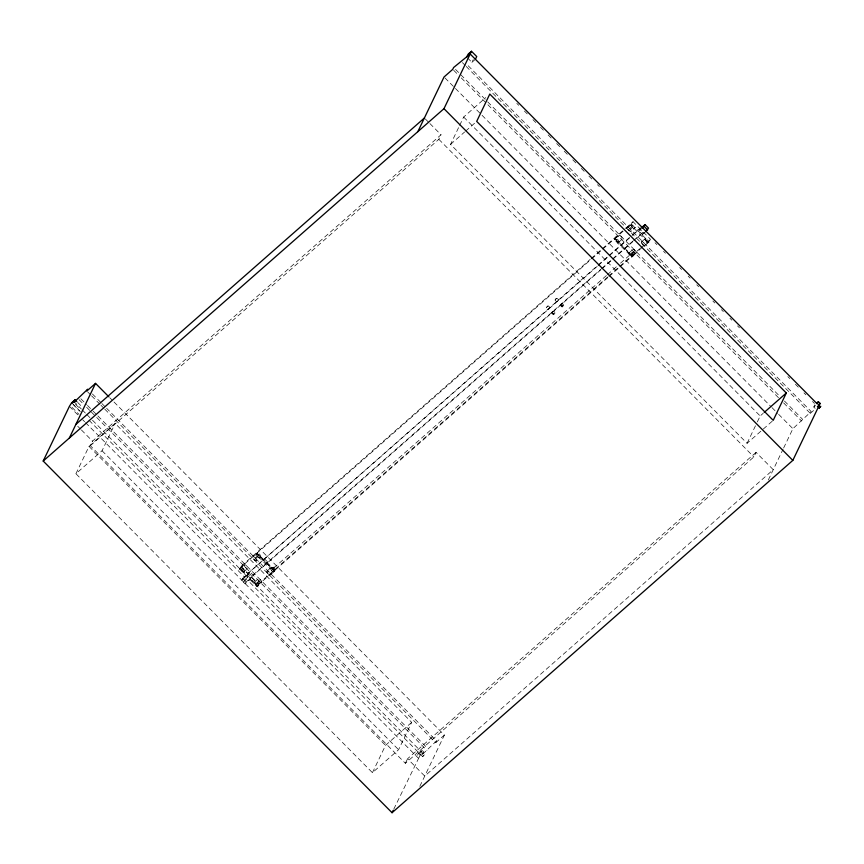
<?xml version="1.0" encoding="UTF-8"?>
<svg xmlns="http://www.w3.org/2000/svg" width="864" height="864" viewBox="0 0 864 864"><rect width="100%" height="100%" fill="white"/><g stroke="black" fill="none" stroke-linecap="round" stroke-linejoin="round"><path stroke-width="0.65" stroke-dasharray="4.32 3.24" d="M551.513 312.973C552.031 310.867 555.109 310.792 554.861 313.34C553.219 317.293 549.256 309.582 553.792 314.431M553.295 311.224L552.118 312.617L553.856 314.377M553.262 314.734L555.044 312.973M560.282 305.327C560.498 303.026 564.397 303.286 563.393 305.899C561.697 308.578 559.17 304.852 562.01 303.631M562.021 307.087L563.749 305.316M248.152 580.705L249.944 578.988L248.152 580.705L422.582 756.551L423.727 755.708L424.375 754.834L246.866 575.705L247.741 573.88L251.23 577.4L250.355 579.226L245.128 583.816L241.639 580.306L242.514 578.48L247.741 573.88M422.582 756.551L424.375 754.834M554.99 300.089C555.39 297.659 559.148 298.166 558.058 300.661C556.47 303.361 553.813 299.527 556.686 298.393M556.783 301.828L558.5 300.035M632.178 222.469L630.871 225.202L648.313 242.795L650.495 239.296L643.518 232.254L633.82 240.775M75.913 473.731L89.014 446.396L115.15 423.425L411.674 722.358L398.574 749.704L372.438 772.675L75.913 473.731L102.049 450.76L115.15 423.425M756.054 452.369L407.56 758.754L424.742 776.077L773.248 469.692L756.054 452.369L753.872 456.926L405.367 763.312L90.331 445.705L92.513 441.148L441.018 134.762L429.937 123.584M467.564 57.953L471.928 62.348L473.234 59.616M90.331 445.705L438.836 139.32L441.018 134.762M261.511 582.606A2.506 0.94 48.7 0 1 258.401 580.057A2.506 0.94 48.7 0 1 259.924 579.334A2.506 0.94 48.7 0 1 261.511 582.606L256.878 586.472L239.674 569.128L240.98 566.395L590.198 259.384M239.674 569.128L241.196 566.989L590.684 259.74M772.211 421.222L747.079 443.318L450.554 144.374L459.097 126.544M459.67 125.356L463.655 117.04L485.773 97.589M256.23 554.569L256.889 553.208L273.024 568.123L274.331 570.791L273.672 572.152L256.23 554.569L257.753 552.442M240.98 566.395L247.957 573.426L597.132 265.928M245.128 583.816L246.002 582.001L251.23 577.4M257.159 586.429L258.422 583.978L251.446 576.947L251.888 576.04L600.588 269.482M274.331 570.791L256.889 553.208L274.331 570.791L258.638 584.572L257.99 585.943L240.548 568.361M274.115 566.903L273.456 568.274L275.195 570.024L273.672 572.152M548.046 309.452C548.91 307.951 550.768 307.066 548.629 309.053C544.428 310.716 547.614 302.54 549.774 307.681M614.315 239.76L614.974 238.388L632.416 255.982L631.973 256.889L614.315 239.76L616.496 236.261M633.28 234.673L640.03 228.744L633.053 221.702L630.871 225.202M372.438 772.675L385.538 745.34L411.674 722.358M638.939 231.023L639.814 229.198L643.302 232.708L642.427 234.533L638.939 231.023L642.427 227.956M640.03 228.744L640.462 227.837L630.385 236.693M631.552 253.465L632.2 252.094M633.938 253.843L632.632 256.576L615.19 238.993M647.212 239.684L646.79 240.581L645.052 238.831L646.186 237.848M648.313 242.795L648.972 241.423L643.55 246.186M405.367 763.312L407.56 758.754M393.8 809.082L419.116 757.285L417.377 755.525L418.468 753.257L421.945 750.19L423.695 751.95L422.604 754.218L420.206 751.723M421.945 750.19L420.854 752.458L417.377 755.525M419.116 757.285L420.206 755.006L423.695 751.95M422.604 754.218L436.547 740.912L106.628 408.305M104.792 409.158L435.672 742.727L436.547 740.912M419.828 786.326L444.388 735.07L109.793 397.753M747.079 443.318L756.756 423.112M757.328 421.924L760.18 415.973L763.193 413.327M768.334 479.941L783.065 449.194M783.648 447.984L792.893 428.684L811.188 411.545L467.068 64.616M466.193 66.442L810.313 413.37L811.188 411.545M810.313 413.37L815.54 408.769L813.802 407.009L814.892 404.73L816.631 406.49M634.554 228.269L633.863 228.431A2.506 0.94 48.7 0 1 631.141 225.558L631.984 224.683M471.928 62.348L475.405 59.281M450.554 144.374L464.627 131.998M465.631 131.112L475.686 122.278M591.214 258.487L601.322 249.599M602.338 248.713L625.32 228.506M626.303 227.642L633.053 221.702M591.7 258.854L601.819 249.955M602.824 249.07L625.136 229.457M626.108 228.604L631.53 223.841M239.976 568.555L244.339 564.721M253.13 556.999L257.494 553.176M614.639 239.166L619.002 235.343M627.718 227.675L632.081 223.841M240.797 568.609L239.857 569.117A2.506 0.94 48.7 0 1 242.104 569.549A2.506 0.94 48.7 0 1 243.065 572.4L243.788 571.622M256.468 554.807L256.446 554.116A2.506 0.94 48.7 0 1 259.2 555.617A2.506 0.94 48.7 0 1 259.243 557.809A2.506 0.94 48.7 0 1 256.468 554.807L257.321 553.349A2.506 0.94 48.7 0 1 259.934 554.677A2.506 0.94 48.7 0 1 260.356 557.086L259.481 557.852M615.438 239.242L614.488 239.717A2.506 0.94 48.7 0 1 616.799 240.235A2.506 0.94 48.7 0 1 617.674 243.043L618.937 241.65M629.672 228.55L634.025 224.716M255.139 558.025L259.502 554.191M254.264 559.85L257.753 556.783M629.024 230.602L632.513 227.534M634.111 228.474L635.429 227.502L630.979 231.476A2.506 0.94 48.7 0 1 627.869 229.1A2.506 0.94 48.7 0 1 629.197 228.139A2.506 0.94 48.7 0 1 630.979 231.476M243.292 572.303L247.655 568.469M256.273 560.876A2.506 0.94 48.7 0 0 254.675 557.604A2.506 0.94 48.7 0 0 253.163 558.338A2.506 0.94 48.7 0 0 256.273 560.876L260.636 557.042M617.922 242.957L622.274 239.123A2.506 0.94 48.7 0 0 620.46 235.786A2.506 0.94 48.7 0 0 619.175 236.79A2.506 0.94 48.7 0 0 622.274 239.123M598.147 265.043L608.224 256.176M609.228 255.29L629.381 237.578M247.957 573.426L597.175 266.414M598.19 265.529L608.299 256.63M609.314 255.744L632.297 235.537M241.639 580.306L246.866 575.705M244.253 580.241L249.48 575.64M243.389 582.066L248.616 577.465M601.592 268.585L611.68 259.729M612.684 258.833L632.858 241.099M633.863 240.214L643.95 231.347M251.446 576.947L600.977 269.654M601.981 268.78L611.971 259.988M612.976 259.114L632.848 241.639M642.427 234.533L645.916 231.476M254.027 582.563L258.379 578.729M266.954 571.18L271.318 567.346M628.668 253.195L633.02 249.361M641.606 241.801L645.97 237.967M256.878 586.472L258.206 585.49A2.506 0.94 48.7 0 0 256.446 582.401A2.506 0.94 48.7 0 0 254.729 582.649L253.865 583.427A2.506 0.94 48.7 0 1 255.571 583.168A2.506 0.94 48.7 0 1 257.332 586.256M270.432 568.89L271.253 567.972A2.506 0.94 48.7 0 1 273.37 568.188A2.506 0.94 48.7 0 1 274.514 571.136L273.424 571.903A2.506 0.94 48.7 0 1 270.529 569.182L270.378 568.739A2.506 0.94 48.7 0 1 272.506 568.944A2.506 0.94 48.7 0 1 273.64 571.903L273.326 571.903M631.519 257.105L632.848 256.122A2.506 0.94 48.7 0 0 631.087 253.033A2.506 0.94 48.7 0 0 629.37 253.292L628.506 254.059A2.506 0.94 48.7 0 1 630.212 253.8A2.506 0.94 48.7 0 1 631.973 256.889M645.948 238.756L645.16 239.792A2.506 0.94 48.7 0 0 647.946 242.536L648.94 241.769M256.036 583.589L260.388 579.766M606.388 275.573L272.592 569.041L273.24 567.67L274.979 569.419M607.403 274.687L616.507 266.684M620.557 263.12L635.029 250.398M256.014 584.626L259.502 581.569M630.666 255.269L634.144 252.202M258.422 583.978L607.64 276.966M608.656 276.08L618.764 267.181M619.78 266.296L639.824 248.67M640.796 247.817L650.495 239.296M275.195 570.024L608.126 277.333M609.142 276.437L619.261 267.538M620.266 266.652L632.416 255.982M633.29 255.215L642.578 247.039M270.356 574.83L274.72 571.007M631.8 257.062L636.163 253.238A2.506 0.94 48.7 0 0 634.565 249.966A2.506 0.94 48.7 0 0 633.042 250.69A2.506 0.94 48.7 0 0 636.163 253.238M644.998 245.484L649.35 241.65M813.802 407.009L815.54 405.475M435.672 742.727L444.388 735.07M562.507 306.774L560.758 305.014M246.434 575.435L244.685 577.217L246.434 575.435L90.839 418.565M546.264 307.757L547.992 305.942M516.812 103.388L518.713 105.3M524.405 111.046L527.256 113.908M532.948 119.653L535.788 122.526M540.529 127.3L543.38 130.172M548.122 134.957L551.923 138.78M556.664 143.564L560.455 147.388M564.257 151.222L568.048 155.045M572.789 159.829L576.59 163.652M581.332 168.437L584.183 171.31M588.924 176.083L591.764 178.956M597.467 184.691L599.357 186.613M655.02 242.708L656.91 244.62M663.552 251.316L665.453 253.228M679.687 267.581L681.577 269.492M688.219 276.188L690.12 278.1M696.762 284.796L698.663 286.708M712.886 301.05L714.787 302.972M721.429 309.668L723.33 311.58M729.972 318.276L731.873 320.188M737.564 325.922L739.454 327.834M787.849 376.618L789.739 378.529M795.442 384.275L798.282 387.148M803.974 392.882L805.874 394.794M812.516 401.49L814.417 403.402M631.746 224.435L649.188 242.028M462.413 62.618L465.253 65.491M455.522 69.412L486.767 100.915M487.706 101.876L779.749 396.295M784.48 401.069L802.472 419.202M453.697 70.286L457.499 74.12M461.3 77.944L778.896 398.131M783.626 402.905L801.598 421.027M444.992 77.944L454.496 87.534M455.447 88.484L481.108 114.361M482.058 115.322L771.023 406.642M771.973 407.603L777.676 413.348M778.626 414.31L792.893 428.684M463.655 117.04L760.18 415.973M425.315 118.93L429.008 122.656M438.836 139.32L753.872 456.926M561.254 304.052L562.993 305.813M561.006 304.798L562.756 306.558M552.301 312.455L554.04 314.215M264.514 558.868L268.002 562.388M257.105 553.802L274.547 571.385M92.426 393.984L100.948 402.581M101.898 403.531L105.689 407.344M87.772 391.986L90.601 394.848M91.552 395.798L100.062 404.384M101.012 405.335L103.853 408.197M80.87 398.779L86.551 404.503M87.502 405.464L92.243 410.238M93.182 411.188L96.973 415.012M97.924 415.962L427.831 748.57M79.056 399.654L82.858 403.477M86.659 407.311L90.45 411.145M91.4 412.096L426.956 750.395M248.4 572.519L251.888 576.04M241.196 566.989L258.638 584.572M77.674 402.43L82.037 406.825M73.753 401.35L81.346 408.996M82.296 409.957L86.087 413.78M87.037 414.742L89.888 417.614M75.492 404.276L80.73 409.558M72.004 403.121L79.596 410.778M89.078 420.347L244.685 577.217M73.321 404.611L80.298 411.642M418.468 753.257L420.206 755.006M242.514 578.48L246.002 582.001M72.014 407.344L78.991 414.374M69.401 406.35L77.954 414.979M82.706 419.764L84.607 421.686M85.558 422.647L418.252 758.052M77.738 426.244L80.503 429.041M81.432 429.97L92.513 441.148M102.049 450.76L398.574 749.704M89.014 446.396L385.538 745.34M629.381 253.303L629.554 253.757A2.506 0.94 48.7 0 0 632.394 256.338M254.74 582.66L254.912 583.124A2.506 0.94 48.7 0 0 257.753 585.706M243.929 571.633L243.594 571.601A2.506 0.94 48.7 0 1 240.84 568.782L240.721 568.35A2.506 0.94 48.7 0 1 242.978 568.782A2.506 0.94 48.7 0 1 243.929 571.633M618.538 242.276L618.203 242.222A2.506 0.94 48.7 0 1 615.47 239.371L615.362 238.95A2.506 0.94 48.7 0 1 617.674 239.468A2.506 0.94 48.7 0 1 618.538 242.276M641.671 242.86A2.506 0.94 48.7 0 0 644.782 245.603A2.506 0.94 48.7 0 0 643.453 242.46A2.506 0.94 48.7 0 0 641.671 242.86M244.328 565.726A2.506 0.94 48.7 0 0 247.417 568.577A2.506 0.94 48.7 0 0 246.229 565.499A2.506 0.94 48.7 0 0 244.328 565.726M267.041 572.249A2.506 0.94 48.7 0 0 270.151 574.97A2.506 0.94 48.7 0 0 268.78 571.795A2.506 0.94 48.7 0 0 267.041 572.249"/><path stroke-width="1.3" d="M646.369 230.472L645.937 231.109M816.631 403.207L818.37 401.674L820.12 403.423L792.828 460.382L392.051 812.722L43.2 461.03L69.401 406.35L71.582 402.851L75.06 399.784L76.81 401.544M75.06 399.784L73.753 402.527L87.696 389.21L86.821 391.036L95.537 383.378L108.842 396.792M69.336 438.048L95.537 383.378M417.841 131.663L444.042 76.993L452.747 69.325L453.622 67.511L470.178 54.011L817.279 403.952L818.37 401.674M466.69 57.067L467.996 54.335L471.485 51.278L476.723 56.549L475.405 59.281M469.595 53.201C471.085 52.736 466.452 56.3 469.811 52.747M43.2 461.03L443.977 108.68L471.485 51.278M642.427 227.956L645.041 224.597L648.529 228.118L645.916 231.476M392.051 812.722L393.217 810.292M786.316 393.001L773.215 420.336L476.69 121.392L489.791 94.057L786.316 393.001L764.197 412.441M818.618 405.194L818.597 404.773M642.384 227.664L642.481 227.124M820.12 406.717L819.04 408.067L820.8 406.318L820.12 406.717L818.381 404.957L820.12 403.423M75.892 424.375L424.386 117.99M642.427 226.897L645.041 224.597M644.166 226.422L647.654 229.943M817.387 406.285L819.277 407.948M443.977 108.68L792.828 460.382M72.025 402.98L73.753 401.35L72.025 402.98"/></g></svg>
